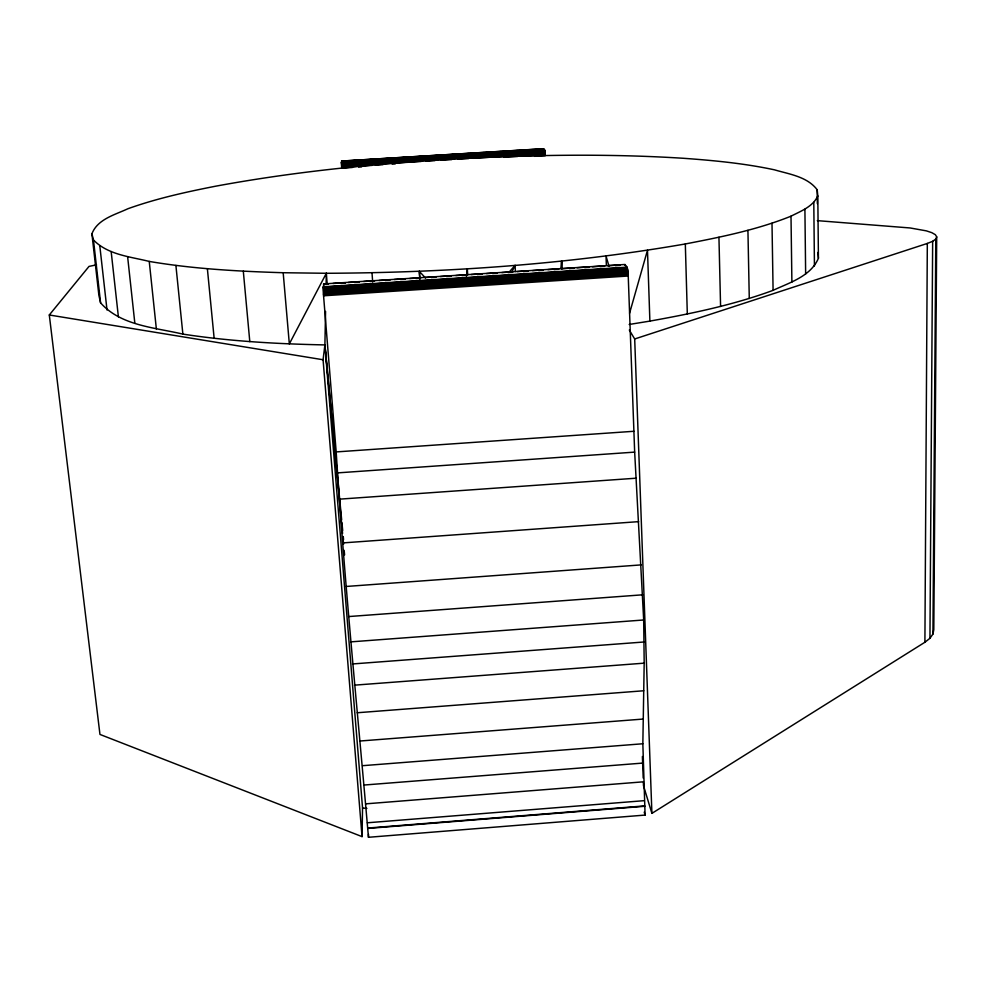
<?xml version="1.0" encoding="UTF-8"?>
<svg xmlns="http://www.w3.org/2000/svg" width="986" height="986" viewBox="0 0 986 986"><rect width="100%" height="100%" fill="white"/><g stroke="black" fill="none" stroke-linecap="round" stroke-linejoin="round"><path stroke-width="1.48" d="M643.377 782.625L643.488 785.694L651.906 813.364L924.905 642.256L927.321 243.443L932.657 241.299L935.8 239.08L936.7 236.862L935.357 234.705L931.856 232.684L926.347 230.86L910.127 227.963L817.308 220.642M924.905 642.256L929.946 638.287L932.657 241.299M929.946 638.287L932.941 634.047L935.8 239.08M936.7 236.862L933.804 629.684L932.941 634.047M624.594 265.098C627.725 264.716 628.218 272.912 628.23 276.018L634.664 452.118L643.685 619.984L644.191 663.159L642.847 743.764L645.09 815.077L368.468 837.287C357.363 708.86 344.287 580.606 336.189 451.921L323.457 294.457L323.63 283.795L323.913 285.102M368.468 837.287L368.505 834.267M96.517 264.827L89.011 266.417L49.3 314.99L99.956 734.434L362.047 836.621L362.54 808.015L324.899 344.915L325.565 311.391M326.12 283.943L326.329 273.282C446.473 272.703 566.851 264.494 685.319 243.961C721.074 237.059 757.088 229.824 791.006 216.18C800.903 211.09 812.871 206.752 817.813 195.931L817.209 189.805C807.3 176.605 789.367 174.226 774.528 169.839C744.516 163.405 713.913 160.471 683.347 158.278C610.63 153.68 537.666 154.74 464.936 158.364C381.323 163.01 297.735 170.972 215.342 186.255C185.812 192.06 156.318 198.556 127.946 208.724C115.017 214.788 97.552 219.089 91.92 233.781L98.908 295.48L100.584 302.85C120.834 325.811 154.888 327.488 182.878 334.106C229.861 341.329 277.411 343.941 324.899 344.915L341.649 519.708M561.601 261.093L561.317 268.784L561.601 261.093L561.958 268.784M352.409 167.484L341.698 168.15L341.6 161.063L543.619 148.812L544.58 149.958L545.258 155.665L534.548 156.318M543.532 149.367L543.668 148.713L341.587 161.1M362.047 836.621L323.075 359.754L324.899 344.915L342.573 533.475M466.403 276.314L467.327 268.845L467.684 274.946M629.573 313.228L647.482 250.247L649.885 321.103L629.191 324.468M511.697 272.259L515.074 265.407L515.395 271.557M649.885 321.103C691.556 313.61 733.276 305.044 773.086 290.34C789.515 282.612 810.702 276.425 818.417 258.27L817.813 195.931M283.179 272.728L326.329 273.282L289.329 343.904L283.179 272.728C238.378 271.335 193.478 268.956 149.243 261.426C130.177 256.656 107.819 254.844 93.46 239.943L91.92 233.781M508.949 272.321L515.074 265.407M651.906 813.364L634.688 338.974L927.321 243.443M367.371 822.78L644.351 800.657M367.766 828.055L644.647 805.907M367.766 828.437L644.758 806.277M362.54 765.691L642.847 743.764M364.315 785.016L642.995 763.065M365.905 803.837L643.501 781.812M357.215 712.755L643.747 690.767M360.112 741.004L643.118 719.065M350.56 641.886L643.685 619.984M352.47 663.96L644.154 641.985M354.455 685.159L644.191 663.159M346.234 586.46L641.208 564.892M348.526 616.57L642.724 594.804M343.066 542.892L638.645 521.643M337.915 472.861L634.664 452.118M339.911 499.126L635.995 478.21M336.189 451.921L633.961 431.276M323.593 283.931L625.099 264.47M323.753 284.091L328.35 283.795M332.96 283.5L345.248 282.711M348.317 282.514L359.064 281.811M363.674 281.515L374.421 280.825M379.031 280.529L389.778 279.839M394.375 279.531L405.123 278.841M409.732 278.545L420.48 277.855M425.089 277.559L435.837 276.856M440.446 276.561L451.194 275.87M455.803 275.575L466.551 274.872M471.148 274.576L481.907 273.886M486.505 273.59L497.252 272.9M501.862 272.592L512.609 271.902M517.219 271.606L527.966 270.916M532.576 270.62L543.323 269.917M547.933 269.622L558.68 268.931M561.749 268.734L574.037 267.933M577.106 267.736L589.381 266.947M592.463 266.75L603.21 266.06M607.807 265.764L620.095 264.963M325.355 284.412L328.424 284.214M340.7 283.426L345.31 283.13M354.516 282.538L359.114 282.243M369.861 281.54L374.47 281.244M385.206 280.554L389.815 280.258M400.55 279.568L405.16 279.26M415.895 278.57L420.504 278.274M431.239 277.584L435.849 277.288M446.584 276.585L451.194 276.29M461.941 275.599L466.538 275.304M477.286 274.613L481.883 274.305M492.63 273.615L497.227 273.319M507.975 272.629L512.572 272.333M523.319 271.631L527.917 271.335M538.664 270.645L543.261 270.349M554.009 269.659L558.618 269.363M569.353 268.66L573.963 268.365M584.698 267.674L589.308 267.379M600.043 266.676L604.652 266.38M615.387 265.69L619.997 265.394M323.161 286.803L626.997 267.169M323.137 287.16L627.17 267.514M323.125 287.752L627.342 268.081M323.137 288.528L627.515 268.845M323.174 289.49L627.675 269.794M323.223 290.599L627.823 270.879M323.285 291.831L627.959 272.087M323.371 293.125L628.082 273.381M323.457 294.457L628.168 274.7M323.568 295.788L628.23 276.018M341.402 162.382L544.58 149.958M341.39 162.579L544.666 150.143M341.39 162.912L544.74 150.476M341.402 163.393L544.827 150.944M341.427 163.996L544.913 151.548M341.464 164.711L544.999 152.251M341.513 165.5L545.073 153.04M341.563 166.363L421.158 161.482M425.755 161.199L434.937 160.644M441.062 160.262L451.773 159.609M457.898 159.227L468.609 158.573M473.206 158.29L545.147 153.89M341.624 167.25L372.24 165.377M375.309 165.18L382.962 164.711M392.145 164.157L395.201 163.972M503.883 157.304L517.662 156.466M520.719 156.269L545.209 154.777M358.534 167.115L361.591 166.93M344.73 161.186L356.969 160.435M360.026 160.25L372.264 159.498M376.849 159.214L387.56 158.561M392.145 158.278L404.383 157.538M408.968 157.255L421.207 156.503M424.263 156.318L436.502 155.578M441.087 155.295L453.326 154.543M457.911 154.26L468.621 153.606M473.206 153.323L483.916 152.67M490.03 152.3L500.74 151.647M505.325 151.363L517.564 150.624M522.149 150.34L532.859 149.687M537.444 149.404L543.569 149.034M349.364 161.236L357.006 160.767M366.176 160.2L372.289 159.831M381.471 159.264L387.584 158.894M398.282 158.241L404.396 157.871M413.578 157.304L421.219 156.836M430.389 156.281L436.502 155.899M447.213 155.246L453.326 154.876M462.496 154.321L468.609 153.939M479.319 153.286L483.904 153.003M494.602 152.349L500.715 151.98M511.426 151.326L517.539 150.957M526.709 150.39L532.834 150.02M362.54 808.015L366.878 808.397M49.3 314.99L323.075 359.754M419.309 271.335L419.851 279.001L419.309 271.335L425.471 277.966M629.314 330.051L634.688 338.974M644.228 812.156L645.09 815.077M609.015 266.269L606.008 256.003L606.378 265.222M99.808 245.896L107.018 310.011M93.46 239.943L100.584 302.85M111.159 251.529L118.394 316.839M127.625 256.742L134.835 323.223M149.243 261.426L156.367 329.016M175.902 265.468L182.878 334.106M207.38 268.747L214.147 338.358M341.945 522.777L342.684 530.443M343.276 536.569L343.559 539.638M342.869 536.544L343.584 544.21M344.163 550.336L344.595 554.933M243.308 271.199L249.803 341.661M817.924 252.416L818.417 258.27M326.329 273.282L327.192 284.005M372.005 272.814L372.683 282.033M642.391 756.508L643.205 778.016M685.319 243.961L687.316 314.041M718.942 237.281L720.581 306.449M747.93 230.342L749.274 298.499M772.001 223.255L773.086 290.34M791.006 216.18L791.894 282.107M804.909 209.192L805.648 273.935M817.209 189.805L817.345 203.56M813.795 202.426L814.436 265.961"/></g></svg>
